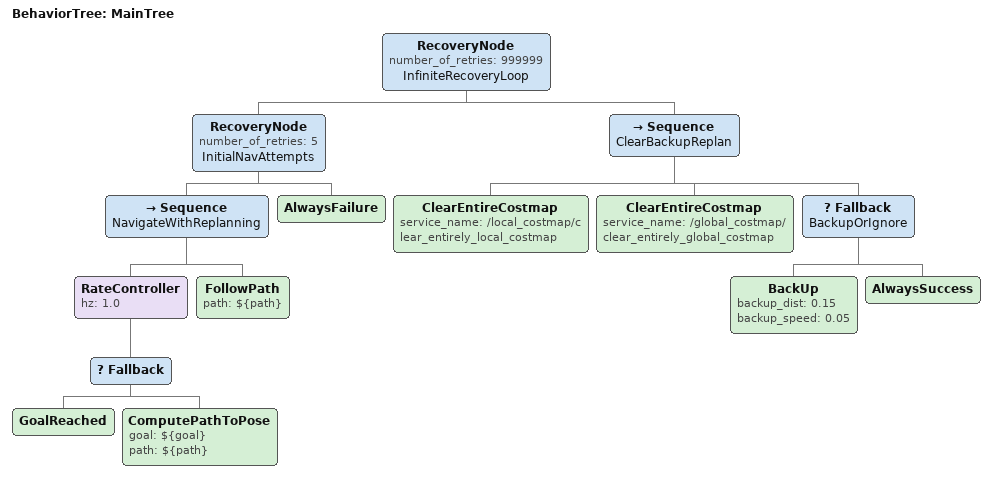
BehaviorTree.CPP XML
<root main_tree_to_execute="MainTree">
  <BehaviorTree ID="MainTree">
    <RecoveryNode number_of_retries="999999" name="InfiniteRecoveryLoop">

      <RecoveryNode number_of_retries="5" name="InitialNavAttempts">
        <Sequence name="NavigateWithReplanning">
          <RateController hz="1.0">
            <Fallback>
              <GoalReached/>
              <ComputePathToPose goal="${goal}" path="${path}"/>
            </Fallback>
          </RateController>
          <FollowPath path="${path}"/>
        </Sequence>

        <AlwaysFailure/>
      </RecoveryNode>

      <Sequence name="ClearBackupReplan">
        <ClearEntireCostmap service_name="/local_costmap/clear_entirely_local_costmap"/>
        <ClearEntireCostmap service_name="/global_costmap/clear_entirely_global_costmap"/>
        <Fallback name="BackupOrIgnore">
          <BackUp backup_dist="0.15" backup_speed="0.05"/>
          <AlwaysSuccess/>
        </Fallback>
      </Sequence>

    </RecoveryNode>
  </BehaviorTree>
</root>
